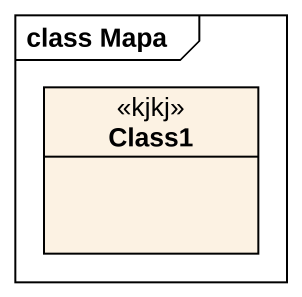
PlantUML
@startuml
mainframe class Mapa
hide circle
hide empty members
class Class1 <<kjkj>>
@enduml
